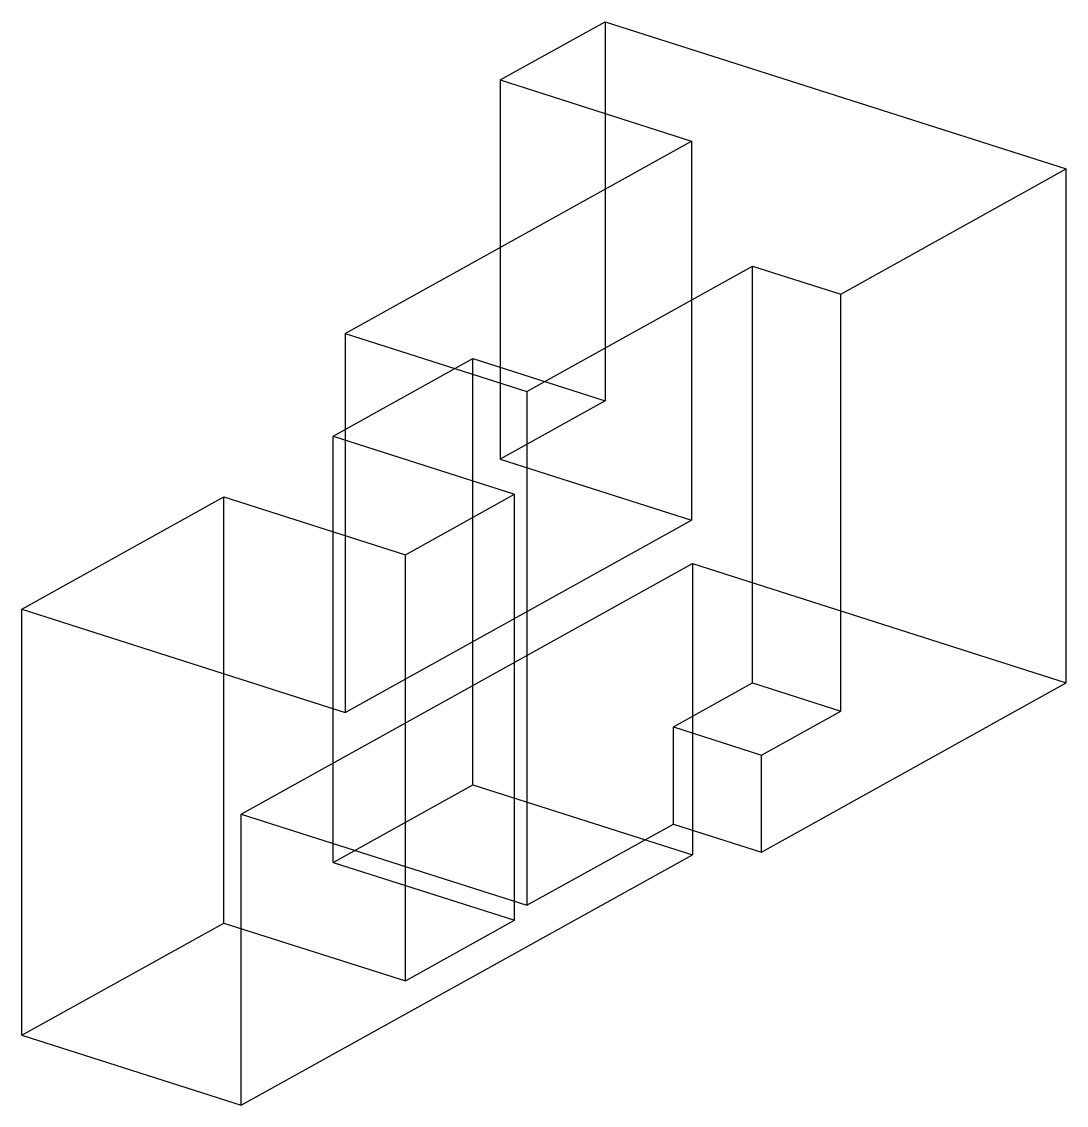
# Model space of a CAD drawing. Extents: x 37 to 218, y 54 to 243.
import ezdxf

# ---------------------------------------------------------------- set-up
doc = ezdxf.new("R2010")
doc.units = 0
doc.header["$MEASUREMENT"] = 0
doc.layers.get('0').update_dxf_attribs({"linetype": 'CONTINUOUS'})
doc.layers.add('1', color=7, linetype='CONTINUOUS')

msp = doc.modelspace()

# ---------------------------------------------------------------- linework, layer by layer
at = {"color": 7, "linetype": 'CONTINUOUS'}
for p, q in [((119.892388, 232.637731), (138.162159, 242.780414)), ((138.162159, 242.780414), (218.408819, 217.16422)), ((138.162159, 242.780414), (138.162159, 176.825746)), ((119.892388, 232.637731), (153.195397, 222.006804)), ((119.892388, 232.637731), (119.892388, 166.683062)), ((92.932421, 188.551087), (153.195397, 222.006804)), ((153.195397, 222.006804), (153.195397, 156.052136)), ((179.142446, 195.365019), (218.408819, 217.16422)), ((218.408819, 127.731162), (218.408819, 217.16422)), ((124.547819, 178.458876), (163.814193, 200.258077)), ((163.814193, 127.718597), (163.814193, 200.258077)), ((163.814193, 200.258077), (179.142446, 195.365019)), ((92.932421, 188.551087), (124.547819, 178.458876)), ((92.932421, 188.551087), (92.932421, 122.596418)), ((90.822492, 170.65887), (115.158082, 184.169066)), ((115.158082, 184.169066), (138.162159, 176.825746)), ((115.158082, 110.011408), (115.158082, 184.169066)), ((124.547819, 178.458876), (124.547819, 89.025817)), ((138.162159, 176.825746), (119.892388, 166.683062)), ((90.822492, 170.65887), (122.406987, 160.576524)), ((90.822492, 96.501212), (90.822492, 170.65887)), ((119.892388, 166.683062), (153.195397, 156.052136)), ((103.397638, 150.023255), (122.406987, 160.576524)), ((122.406987, 86.418867), (122.406987, 160.576524)), ((36.625335, 140.570664), (71.813143, 160.1056)), ((71.813143, 160.1056), (103.397638, 150.023255)), ((71.813143, 85.947943), (71.813143, 160.1056)), ((92.932421, 122.596418), (153.195397, 156.052136)), ((103.397638, 75.865598), (103.397638, 150.023255)), ((74.800977, 104.905915), (153.333723, 148.504316)), ((153.333723, 148.504316), (218.408819, 127.731162)), ((36.625335, 140.570664), (92.932421, 122.596418)), ((36.625335, 66.413007), (36.625335, 140.570664)), ((150.035932, 120.069429), (163.814193, 127.718597)), ((163.814193, 127.718597), (179.142445, 122.825539)), ((165.364186, 98.282794), (218.408819, 127.731162)), ((165.364186, 115.176372), (179.142445, 122.825539)), ((150.035932, 120.069429), (165.364186, 115.176372)), ((150.035932, 103.175851), (150.035932, 120.069429)), ((165.364186, 98.282794), (165.364186, 115.176372)), ((90.822492, 96.501212), (115.158082, 110.011408)), ((115.158082, 110.011408), (153.333723, 97.825049)), ((74.800977, 104.905915), (124.547819, 89.025817)), ((74.800977, 54.226647), (74.800977, 104.905915)), ((124.547819, 89.025817), (150.035932, 103.175851)), ((150.035932, 103.175851), (165.364186, 98.282794)), ((74.800977, 54.226647), (153.333723, 97.825049)), ((90.822492, 96.501212), (122.406987, 86.418867)), ((36.625335, 66.413007), (71.813143, 85.947943)), ((71.813143, 85.947943), (103.397638, 75.865598)), ((103.397638, 75.865598), (122.406987, 86.418867)), ((36.625335, 66.413007), (74.800977, 54.226647))]:
    msp.add_line(p, q, dxfattribs=at)
at = {"layer": '1', "color": 7, "linetype": 'CONTINUOUS'}
for p, q in [((179.142445, 122.825539), (179.142446, 195.365019)), ((153.333723, 148.504316), (153.333723, 97.825049))]:
    msp.add_line(p, q, dxfattribs=at)

doc.saveas('drawing.dxf')
